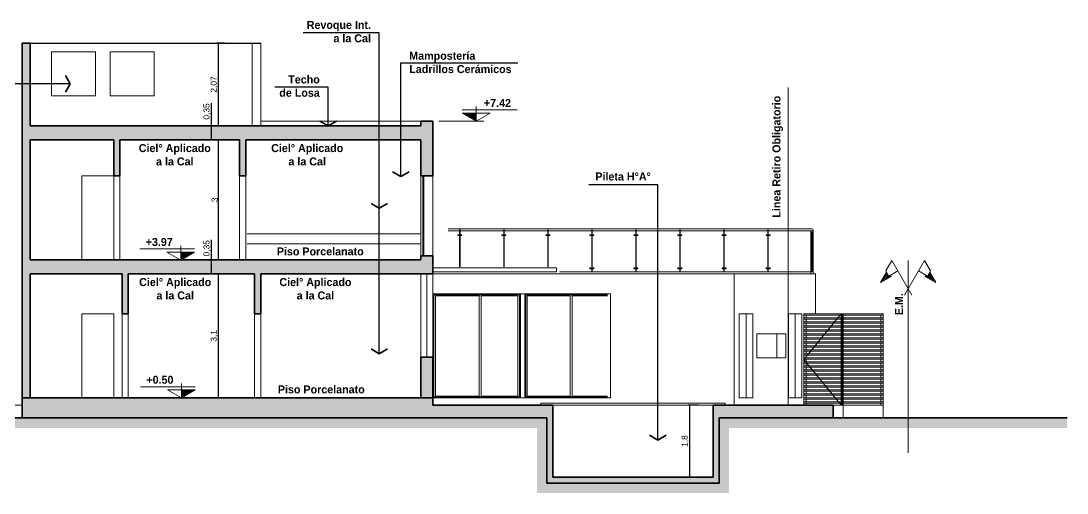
# Model space of a CAD drawing. Header units: millimetres. Extents: x 110427 to 125914, y 76277 to 76441.
# Drawn here: x 113934.36 to 113960.5, y 76404.27 to 76416.07 of the extents above; entities that cross this region are included whole.
import ezdxf

# ---------------------------------------------------------------- set-up
doc = ezdxf.new("R2010")
doc.units = ezdxf.units.MM
doc.linetypes.add('CENTER', pattern=[50.8, 31.75, -6.35, 6.35, -6.35])
doc.linetypes.add('JIS_02_0.7', pattern=[1.35, 0.75, -0.6])
for name, color, linetype, lineweight in [('02_CIVIL EXIST', 8, 'Continuous', 25), ('04_CIVIL A CONSTRUIR', 250, 'Continuous', 35), ('06_CIVIL VISTAS GRUESA', 244, 'Continuous', 13), ('08_CIVIL VISTAS FINO', 251, 'Continuous', 5), ('09_CIVIL PROYECCIONES', 230, 'JIS_02_0.7', 5), ('10_CIVIL EJES', 230, 'CENTER', 15), ('11_CARPINTERIA Y MOBILIARIO', 141, 'Continuous', 9), ('12_HATCH', 8, 'Continuous', 9), ('12_TEXTOS', 4, 'Continuous', 40), ('13_COTAS', 8, 'Continuous', 9), ('VIDRIOS', 254, 'Continuous', 9)]:
    doc.layers.add(name, color=color, linetype=linetype, lineweight=lineweight)
doc.layers.add('14_TEXTOS', color=4, linetype='Continuous')
doc.styles.add('JDS1', font='GOTHICB.TTF')
doc.styles.add('Swis721 BT', font='swiss.ttf')
doc.dimstyles.new('1_100_JDS', dxfattribs={"dimscale": 100, "dimtxt": 2, "dimasz": 1.5, "dimexe": 1, "dimexo": 1, "dimgap": 0.75, "dimtad": 1, "dimlfac": 0.001, "dimzin": 4, "dimdsep": 46, "dimtxsty": 'JDS1', "dimcen": 0.09, "dimdle": 0.1, "dimclrd": 8, "dimclre": 8, "dimclrt": 150, "dimadec": 0, "dimazin": 0, "dimtfac": 1, "dimtmove": 2, "dimatfit": 0, "dimfxl": 0, "dimtolj": 1, "dimtzin": 0, "dimarcsym": 0})
doc.dimstyles.new('ISO-23', dxfattribs={"dimscale": 0.03, "dimtxt": 5, "dimasz": 2.5, "dimexe": 1.25, "dimexo": 0.625, "dimtad": 1, "dimtxsty": 'Swis721 BT', "dimblk": 'DOTSMALL', "dimcen": 2.5, "dimclrt": 150, "dimadec": 0, "dimazin": 0, "dimtfac": 1, "dimtmove": 0, "dimatfit": 3, "dimfxl": 0, "dimarcsym": 0})

# ---------------------------------------------------------------- blocks, each defined once
blk = doc.blocks.new('_DotSmall')
at = {"color": 0, "linetype": 'ByBlock', "const_width": 0.5}
blk.add_lwpolyline([(-0.0625, 0, 1), (0.0625, 0, 1)], format="xyb", close=True, dxfattribs=at)
blk = doc.blocks.new('*D279')
at = {"layer": '13_COTAS', "color": 0, "lineweight": -2}
for p, q in [((113939.29, 76409.751), (113939.336, 76409.751)), ((113939.298, 76406.651), (113939.298, 76409.751)), ((113939.29, 76406.651), (113939.336, 76406.651))]:
    blk.add_line(p, q, dxfattribs=at)
at = {"layer": 'Defpoints', "color": 0}
for p in [(113939.272, 76409.751), (113939.298, 76409.751), (113939.272, 76406.651)]:
    blk.add_point(p, dxfattribs=at)
at = {"layer": '13_COTAS', "color": 0, "lineweight": -2, "xscale": 0.075, "yscale": 0.075, "zscale": 0.075}
for p, rotation in [((113939.298, 76409.751), 90), ((113939.298, 76406.651), 270)]:
    blk.add_blockref('_DotSmall', p, dxfattribs=dict(at, rotation=rotation))
at = {"layer": '13_COTAS', "color": 150, "insert": (113939.189, 76408.201), "char_height": 0.15, "attachment_point": 5, "rotation": 90, "style": 'Swis721 BT'}
blk.add_mtext('3,1', dxfattribs=at)
blk = doc.blocks.new('*D280')
at = {"layer": '13_COTAS', "color": 0, "lineweight": -2}
for p, q in [((113939.118, 76410.101), (113939.118, 76410.602)), ((113939.339, 76410.101), (113939.081, 76410.101)), ((113939.118, 76409.751), (113939.118, 76410.101)), ((113939.253, 76409.751), (113939.081, 76409.751))]:
    blk.add_line(p, q, dxfattribs=at)
at = {"layer": 'Defpoints', "color": 0}
for p in [(113939.118, 76410.101), (113939.358, 76410.101), (113939.272, 76409.751)]:
    blk.add_point(p, dxfattribs=at)
at = {"layer": '13_COTAS', "color": 0, "lineweight": -2, "xscale": 0.075, "yscale": 0.075, "zscale": 0.075}
for p, rotation in [((113939.118, 76410.101), 90), ((113939.118, 76409.751), 270)]:
    blk.add_blockref('_DotSmall', p, dxfattribs=dict(at, rotation=rotation))
at = {"layer": '13_COTAS', "color": 150, "insert": (113939.009, 76410.391), "char_height": 0.15, "attachment_point": 5, "rotation": 90, "style": 'Swis721 BT'}
blk.add_mtext('0,35', dxfattribs=at)
blk = doc.blocks.new('*D281')
at = {"layer": '13_COTAS', "color": 0, "lineweight": -2}
for p, q in [((113939.341, 76413.101), (113939.261, 76413.101)), ((113939.298, 76410.101), (113939.298, 76413.101)), ((113939.339, 76410.101), (113939.261, 76410.101))]:
    blk.add_line(p, q, dxfattribs=at)
at = {"layer": 'Defpoints', "color": 0}
for p in [(113939.298, 76413.101), (113939.36, 76413.101), (113939.358, 76410.101)]:
    blk.add_point(p, dxfattribs=at)
at = {"layer": '13_COTAS', "color": 0, "lineweight": -2, "xscale": 0.075, "yscale": 0.075, "zscale": 0.075}
for p, rotation in [((113939.298, 76413.101), 90), ((113939.298, 76410.101), 270)]:
    blk.add_blockref('_DotSmall', p, dxfattribs=dict(at, rotation=rotation))
at = {"layer": '13_COTAS', "color": 150, "insert": (113939.202, 76411.601), "char_height": 0.15, "attachment_point": 5, "rotation": 90, "style": 'Swis721 BT'}
blk.add_mtext('3', dxfattribs=at)
blk = doc.blocks.new('*D282')
at = {"layer": '13_COTAS', "color": 0, "lineweight": -2}
for p, q in [((113939.118, 76413.451), (113939.118, 76414.022)), ((113939.338, 76413.451), (113939.081, 76413.451)), ((113939.118, 76413.101), (113939.118, 76413.451)), ((113939.341, 76413.101), (113939.081, 76413.101))]:
    blk.add_line(p, q, dxfattribs=at)
at = {"layer": 'Defpoints', "color": 0}
for p in [(113939.118, 76413.451), (113939.357, 76413.451), (113939.36, 76413.101)]:
    blk.add_point(p, dxfattribs=at)
at = {"layer": '13_COTAS', "color": 0, "lineweight": -2, "xscale": 0.075, "yscale": 0.075, "zscale": 0.075}
for p, rotation in [((113939.118, 76413.451), 90), ((113939.118, 76413.101), 270)]:
    blk.add_blockref('_DotSmall', p, dxfattribs=dict(at, rotation=rotation))
at = {"layer": '13_COTAS', "color": 150, "insert": (113939.009, 76413.811), "char_height": 0.15, "attachment_point": 5, "rotation": 90, "style": 'Swis721 BT'}
blk.add_mtext('0,35', dxfattribs=at)
blk = doc.blocks.new('*D525')
at = {"layer": '13_COTAS', "color": 0, "lineweight": -2}
for p, q in [((113939.449, 76415.521), (113939.261, 76415.521)), ((113939.298, 76413.451), (113939.298, 76415.521)), ((113939.338, 76413.451), (113939.261, 76413.451))]:
    blk.add_line(p, q, dxfattribs=at)
at = {"layer": 'Defpoints', "color": 0}
for p in [(113939.298, 76415.521), (113939.468, 76415.521), (113939.357, 76413.451)]:
    blk.add_point(p, dxfattribs=at)
at = {"layer": '13_COTAS', "color": 0, "lineweight": -2, "xscale": 0.075, "yscale": 0.075, "zscale": 0.075}
for p, rotation in [((113939.298, 76415.521), 90), ((113939.298, 76413.451), 270)]:
    blk.add_blockref('_DotSmall', p, dxfattribs=dict(at, rotation=rotation))
at = {"layer": '13_COTAS', "color": 150, "insert": (113939.189, 76414.486), "char_height": 0.15, "attachment_point": 5, "rotation": 90, "style": 'Swis721 BT'}
blk.add_mtext('2,07', dxfattribs=at)
blk = doc.blocks.new('*D526')
at = {"layer": '13_COTAS', "color": 0, "lineweight": -2}
for p, q in [((113951.29, 76406.471), (113951.026, 76406.471)), ((113951.063, 76406.471), (113951.063, 76404.671)), ((113951.29, 76404.671), (113951.026, 76404.671))]:
    blk.add_line(p, q, dxfattribs=at)
at = {"layer": 'Defpoints', "color": 0}
for p in [(113951.309, 76406.471), (113951.063, 76404.671), (113951.309, 76404.671)]:
    blk.add_point(p, dxfattribs=at)
at = {"layer": '13_COTAS', "color": 0, "lineweight": -2, "xscale": 0.075, "yscale": 0.075, "zscale": 0.075}
for p, rotation in [((113951.063, 76406.471), 90), ((113951.063, 76404.671), 270)]:
    blk.add_blockref('_DotSmall', p, dxfattribs=dict(at, rotation=rotation))
at = {"layer": '13_COTAS', "color": 150, "insert": (113950.954, 76405.571), "char_height": 0.15, "attachment_point": 5, "rotation": 90, "style": 'Swis721 BT'}
blk.add_mtext('1,8', dxfattribs=at)

msp = doc.modelspace()

# ---------------------------------------------------------------- hatches: boundary and pattern name
at = {"layer": '12_HATCH'}
h = msp.add_hatch(color=1, dxfattribs=at)
h.dxf.hatch_style = 1
h.paths.add_polyline_path([(113944.353, 76410.101), (113934.593, 76410.101), (113934.593, 76413.101), (113936.682, 76413.101), (113936.682, 76412.201), (113936.832, 76412.201), (113936.832, 76413.101), (113939.822, 76413.101), (113939.822, 76412.201), (113939.982, 76412.201), (113939.982, 76413.101), (113944.353, 76413.101), (113944.353, 76412.201), (113944.653, 76412.201), (113944.653, 76413.571), (113944.353, 76413.571), (113944.353, 76413.451), (113934.593, 76413.451), (113934.593, 76415.521), (113934.393, 76415.521), (113934.393, 76409.999), (113934.393, 76406.151), (113947.503, 76406.151), (113947.503, 76404.521), (113951.803, 76404.521), (113951.803, 76406.151), (113954.653, 76406.151), (113954.653, 76406.471), (113951.953, 76406.471), (113951.653, 76406.471), (113951.653, 76404.671), (113947.653, 76404.671), (113947.653, 76406.471), (113944.653, 76406.471), (113944.653, 76407.669), (113944.353, 76407.669), (113944.353, 76406.651), (113934.593, 76406.651), (113934.593, 76409.751), (113936.888, 76409.751), (113936.888, 76408.751), (113937.038, 76408.751), (113937.038, 76409.751), (113938.376, 76409.76), (113940.193, 76409.751), (113940.193, 76408.751), (113940.353, 76408.751), (113940.353, 76409.751), (113944.653, 76409.751), (113944.653, 76410.201), (113944.353, 76410.201)])
at = {"layer": '12_HATCH', "linetype": 'ByBlock', "lineweight": 9}
h = msp.add_hatch(dxfattribs=at)
h.set_pattern_fill('LINE', color=256, scale=0.1875, angle=600, style=0)
h.set_pattern_definition([(240, (114040.877972, 75504.84467), (0.0202974704, -0.01171875), [])])
h.paths.add_polyline_path([(113955.835, 76409.533), (113956.104, 76409.689), (113956.085, 76409.721), (113956.042, 76409.696), (113955.985, 76409.794)])
h = msp.add_hatch(dxfattribs=at)
h.set_pattern_fill('LINE', color=256, scale=0.1875, angle=600, style=0)
h.set_pattern_definition([(300, (113893.491134, 75504.84467), (-0.0202974704, -0.01171875), [])])
h.paths.add_polyline_path([(113957.066, 76409.794), (113957.01, 76409.696), (113956.967, 76409.721), (113956.948, 76409.689), (113957.217, 76409.533)])
at = {"layer": '12_HATCH'}
h = msp.add_hatch(color=256, dxfattribs=at)
h.dxf.hatch_style = 1
h.paths.add_polyline_path([(113947.503, 76406.151), (113922.168, 76406.151), (113922.168, 76405.901), (113947.253, 76405.901), (113947.253, 76404.271), (113952.053, 76404.271), (113952.053, 76405.901), (113960.497, 76405.901), (113960.497, 76406.151), (113951.803, 76406.151), (113951.803, 76404.521), (113947.503, 76404.521), (113947.503, 76405.901)])
at = {"layer": '13_COTAS'}
h = msp.add_hatch(dxfattribs=at)
h.set_pattern_fill('LINE', color=256, scale=0.2, angle=90, style=0)
h.set_pattern_definition([(90, (113057.971432, 76542.581612), (0.025, 2e-18), [])])
h.paths.add_polyline_path([(113945.733, 76413.771), (113945.733, 76413.571), (113945.387, 76413.771)])
h = msp.add_hatch(dxfattribs=at)
h.set_pattern_fill('LINE', color=256, scale=0.2, angle=90, style=0)
h.set_pattern_definition([(90, (113050.589266, 76539.105655), (0.025, 2e-18), [])])
h.paths.add_polyline_path([(113938.351, 76410.295), (113938.351, 76410.095), (113938.697, 76410.295)])
h = msp.add_hatch(dxfattribs=at)
h.set_pattern_fill('LINE', color=256, scale=0.2, angle=90, style=0)
h.set_pattern_definition([(90, (113050.605984, 76535.661612), (0.025, 2e-18), [])])
h.paths.add_polyline_path([(113938.368, 76406.851), (113938.368, 76406.651), (113938.714, 76406.851)])

# ---------------------------------------------------------------- linework, layer by layer
at = {"layer": '02_CIVIL EXIST'}
msp.add_line((113934.593, 76415.521), (113940.353, 76415.521), dxfattribs=at)
at = {"layer": '04_CIVIL A CONSTRUIR'}
for p, q in [((113934.393, 76415.521), (113934.393, 76406.151)), ((113934.593, 76415.521), (113934.393, 76415.521)), ((113934.593, 76413.451), (113934.593, 76415.521)), ((113935.592, 76414.498), (113935.472, 76414.706)), ((113935.592, 76414.498), (113935.472, 76414.29)), ((113934.593, 76413.451), (113944.353, 76413.451)), ((113942.035, 76413.451), (113941.827, 76413.571)), ((113942.035, 76413.451), (113942.243, 76413.571)), ((113944.353, 76413.571), (113944.653, 76413.571)), ((113944.353, 76413.451), (113944.353, 76413.571)), ((113944.653, 76413.571), (113944.653, 76412.201)), ((113934.593, 76413.101), (113936.682, 76413.101)), ((113934.593, 76413.101), (113934.593, 76410.101)), ((113936.682, 76413.101), (113936.682, 76412.201)), ((113936.832, 76413.101), (113939.822, 76413.101)), ((113936.832, 76413.101), (113936.832, 76412.201)), ((113939.822, 76413.101), (113939.822, 76412.201)), ((113939.982, 76413.101), (113944.353, 76413.101)), ((113939.982, 76413.101), (113939.982, 76412.201)), ((113944.353, 76413.101), (113944.353, 76412.201)), ((113936.832, 76412.201), (113936.682, 76412.201)), ((113939.822, 76412.201), (113939.982, 76412.201)), ((113943.849, 76412.183), (113943.642, 76412.303)), ((113943.849, 76412.183), (113944.057, 76412.303)), ((113944.353, 76412.201), (113944.653, 76412.201)), ((113934.393, 76411.509), (113934.393, 76406.151)), ((113943.314, 76411.394), (113943.106, 76411.514)), ((113943.314, 76411.394), (113943.521, 76411.514)), ((113934.593, 76410.101), (113944.353, 76410.101)), ((113944.353, 76410.201), (113944.653, 76410.201)), ((113944.353, 76410.201), (113944.353, 76410.101)), ((113944.653, 76410.201), (113944.653, 76409.751)), ((113934.593, 76409.751), (113936.888, 76409.751)), ((113934.593, 76409.751), (113934.593, 76406.651)), ((113936.888, 76409.751), (113936.888, 76408.751)), ((113937.038, 76409.751), (113940.193, 76409.751)), ((113937.038, 76409.751), (113937.038, 76408.751)), ((113940.193, 76409.751), (113940.193, 76408.751)), ((113940.353, 76409.751), (113944.653, 76409.751)), ((113940.353, 76409.751), (113940.353, 76408.751)), ((113937.038, 76408.751), (113936.888, 76408.751)), ((113940.353, 76408.751), (113940.203, 76408.751)), ((113943.314, 76407.755), (113943.106, 76407.875)), ((113943.314, 76407.755), (113943.521, 76407.875)), ((113944.353, 76407.669), (113944.653, 76407.669)), ((113944.353, 76407.669), (113944.353, 76406.651)), ((113944.653, 76407.669), (113944.653, 76406.471)), ((113934.393, 76406.651), (113944.653, 76406.651)), ((113944.653, 76406.471), (113947.653, 76406.471)), ((113947.653, 76406.471), (113947.653, 76404.671)), ((113951.653, 76406.471), (113954.653, 76406.471)), ((113951.653, 76406.471), (113951.653, 76404.671)), ((113954.653, 76406.151), (113954.653, 76406.471)), ((113922.161, 76406.151), (113947.503, 76406.151)), ((113947.503, 76406.151), (113947.503, 76404.521)), ((113951.803, 76406.151), (113960.497, 76406.151)), ((113951.803, 76406.151), (113951.803, 76404.521)), ((113950.274, 76405.597), (113950.066, 76405.717)), ((113950.274, 76405.597), (113950.482, 76405.717)), ((113947.653, 76404.671), (113951.653, 76404.671)), ((113947.503, 76404.521), (113951.803, 76404.521))]:
    msp.add_line(p, q, dxfattribs=at)
at = {"layer": '06_CIVIL VISTAS GRUESA'}
for p, q in [((113947.742, 76409.901), (113944.653, 76409.901)), ((113944.653, 76409.801), (113947.742, 76409.801)), ((113947.742, 76409.801), (113947.742, 76409.901))]:
    msp.add_line(p, q, dxfattribs=at)
at = {"layer": '08_CIVIL VISTAS FINO'}
for p, q in [((113940.133, 76413.451), (113940.133, 76415.521)), ((113940.353, 76413.451), (113940.353, 76415.521)), ((113940.353, 76413.571), (113944.353, 76413.571)), ((113935.882, 76412.201), (113935.882, 76410.101)), ((113936.682, 76412.201), (113935.882, 76412.201)), ((113954.126, 76410.881), (113945.033, 76410.881)), ((113945.321, 76410.826), (113945.033, 76410.826)), ((113945.321, 76410.729), (113945.321, 76410.853)), ((113945.321, 76410.853), (113945.331, 76410.853)), ((113945.331, 76410.729), (113945.331, 76410.853)), ((113946.421, 76410.826), (113945.331, 76410.826)), ((113946.421, 76410.729), (113946.421, 76410.853)), ((113946.421, 76410.853), (113946.431, 76410.853)), ((113946.431, 76410.729), (113946.431, 76410.853)), ((113947.521, 76410.826), (113946.431, 76410.826)), ((113947.521, 76410.729), (113947.521, 76410.853)), ((113947.521, 76410.853), (113947.531, 76410.853)), ((113947.531, 76410.729), (113947.531, 76410.853)), ((113948.621, 76410.826), (113947.531, 76410.826)), ((113948.621, 76410.729), (113948.621, 76410.853)), ((113948.621, 76410.853), (113948.631, 76410.853)), ((113948.631, 76410.729), (113948.631, 76410.853)), ((113949.721, 76410.826), (113948.631, 76410.826)), ((113949.721, 76410.729), (113949.721, 76410.853)), ((113949.721, 76410.853), (113949.731, 76410.853)), ((113949.731, 76410.729), (113949.731, 76410.853)), ((113950.821, 76410.826), (113949.731, 76410.826)), ((113950.821, 76410.729), (113950.821, 76410.853)), ((113950.821, 76410.853), (113950.831, 76410.853)), ((113950.831, 76410.729), (113950.831, 76410.853)), ((113951.921, 76410.826), (113950.831, 76410.826)), ((113951.921, 76410.729), (113951.921, 76410.853)), ((113951.921, 76410.853), (113951.931, 76410.853)), ((113951.931, 76410.729), (113951.931, 76410.853)), ((113953.021, 76410.826), (113951.931, 76410.826)), ((113953.021, 76410.729), (113953.021, 76410.853)), ((113953.021, 76410.853), (113953.031, 76410.853)), ((113953.031, 76410.729), (113953.031, 76410.853)), ((113954.126, 76410.826), (113953.031, 76410.826)), ((113954.098, 76410.826), (113954.098, 76409.751)), ((113954.154, 76410.853), (113954.154, 76409.751)), ((113945.321, 76409.925), (113945.321, 76410.709)), ((113945.331, 76409.925), (113945.331, 76410.709)), ((113946.421, 76409.925), (113946.421, 76410.709)), ((113946.431, 76409.925), (113946.431, 76410.709)), ((113947.521, 76409.925), (113947.521, 76410.709)), ((113947.531, 76409.925), (113947.531, 76410.709)), ((113948.621, 76409.898), (113948.621, 76410.709)), ((113948.631, 76409.898), (113948.631, 76410.709)), ((113949.721, 76409.898), (113949.721, 76410.709)), ((113949.731, 76409.898), (113949.731, 76410.709)), ((113950.821, 76409.898), (113950.821, 76410.709)), ((113950.831, 76409.898), (113950.831, 76410.709)), ((113951.921, 76409.898), (113951.921, 76410.709)), ((113951.931, 76409.898), (113951.931, 76410.709)), ((113953.021, 76409.898), (113953.021, 76410.709)), ((113953.031, 76409.898), (113953.031, 76410.709)), ((113954.121, 76409.801), (113954.121, 76410.806)), ((113954.121, 76410.806), (113954.131, 76410.806)), ((113954.131, 76410.729), (113954.131, 76410.806)), ((113954.131, 76409.801), (113954.131, 76410.709)), ((113947.812, 76409.801), (113948.621, 76409.801)), ((113948.621, 76409.801), (113948.621, 76409.878)), ((113948.631, 76409.801), (113948.621, 76409.801)), ((113948.631, 76409.801), (113948.631, 76409.878)), ((113949.721, 76409.801), (113948.631, 76409.801)), ((113949.721, 76409.801), (113949.721, 76409.878)), ((113949.731, 76409.801), (113949.721, 76409.801)), ((113949.731, 76409.801), (113949.731, 76409.878)), ((113949.731, 76409.801), (113950.821, 76409.801)), ((113950.821, 76409.801), (113950.821, 76409.878)), ((113950.831, 76409.801), (113950.821, 76409.801)), ((113950.831, 76409.801), (113950.831, 76409.878)), ((113951.921, 76409.801), (113950.831, 76409.801)), ((113951.921, 76409.801), (113951.921, 76409.878)), ((113951.931, 76409.801), (113951.921, 76409.801)), ((113951.931, 76409.801), (113951.931, 76409.878)), ((113951.931, 76409.801), (113953.021, 76409.801)), ((113953.021, 76409.801), (113953.021, 76409.878)), ((113953.031, 76409.801), (113953.021, 76409.801)), ((113953.031, 76409.801), (113953.031, 76409.878)), ((113954.098, 76409.801), (113953.031, 76409.801)), ((113954.121, 76409.801), (113954.131, 76409.801)), ((113944.353, 76409.751), (113944.353, 76407.669)), ((113944.503, 76407.669), (113944.503, 76409.751)), ((113944.653, 76409.751), (113944.653, 76407.669)), ((113944.653, 76409.751), (113954.209, 76409.751)), ((113944.653, 76409.751), (113944.653, 76407.669)), ((113945.033, 76409.751), (113954.209, 76409.751)), ((113952.18, 76406.471), (113952.18, 76409.751)), ((113954.209, 76408.751), (113954.209, 76409.751)), ((113944.653, 76409.251), (113949.09, 76409.251)), ((113946.839, 76409.251), (113946.839, 76406.651)), ((113946.839, 76409.251), (113946.839, 76406.651)), ((113946.948, 76409.251), (113946.948, 76406.651)), ((113946.948, 76409.251), (113946.948, 76406.651)), ((113946.948, 76409.251), (113946.948, 76406.651)), ((113949.09, 76406.651), (113949.09, 76409.251)), ((113944.676, 76409.228), (113946.816, 76409.228)), ((113944.676, 76409.228), (113946.816, 76409.228)), ((113944.676, 76409.228), (113944.676, 76406.697)), ((113944.676, 76409.228), (113944.676, 76406.674)), ((113944.716, 76409.205), (113945.81, 76409.205)), ((113944.716, 76409.205), (113944.716, 76406.697)), ((113945.81, 76409.228), (113945.81, 76406.674)), ((113945.86, 76409.205), (113945.86, 76406.697)), ((113945.86, 76409.205), (113946.776, 76409.205)), ((113946.776, 76409.205), (113946.776, 76406.697)), ((113946.816, 76409.228), (113946.816, 76408.592)), ((113946.816, 76409.228), (113946.816, 76406.674)), ((113946.971, 76409.228), (113946.971, 76408.592)), ((113946.971, 76409.228), (113946.971, 76406.674)), ((113949.018, 76409.228), (113946.971, 76409.228)), ((113949.018, 76409.228), (113946.971, 76409.228)), ((113947.011, 76409.205), (113947.011, 76406.697)), ((113948.082, 76409.205), (113947.011, 76409.205)), ((113948.082, 76409.205), (113948.082, 76406.697)), ((113948.132, 76409.228), (113948.132, 76406.674)), ((113949.018, 76409.205), (113948.132, 76409.205)), ((113935.882, 76406.651), (113935.882, 76408.751)), ((113936.682, 76408.751), (113935.882, 76408.751)), ((113936.682, 76406.651), (113936.682, 76408.751)), ((113952.307, 76406.651), (113952.307, 76408.751)), ((113952.645, 76408.751), (113952.307, 76408.751)), ((113952.479, 76406.651), (113952.479, 76408.751)), ((113952.645, 76406.651), (113952.645, 76408.751)), ((113953.533, 76406.651), (113953.533, 76408.751)), ((113953.871, 76408.751), (113953.533, 76408.751)), ((113953.705, 76406.651), (113953.705, 76408.751)), ((113953.871, 76406.651), (113953.871, 76408.751)), ((113953.92, 76408.751), (113955.903, 76408.751)), ((113953.92, 76406.471), (113953.92, 76408.751)), ((113954.851, 76406.471), (113954.851, 76408.751)), ((113954.876, 76406.471), (113954.876, 76408.751)), ((113954.906, 76406.151), (113954.906, 76408.751)), ((113955.903, 76406.151), (113955.903, 76408.751)), ((113953.92, 76408.721), (113954.851, 76408.721)), ((113953.92, 76408.651), (113954.851, 76408.651)), ((113953.92, 76408.621), (113954.851, 76408.621)), ((113953.92, 76408.551), (113954.851, 76408.551)), ((113953.92, 76408.521), (113954.851, 76408.521)), ((113953.98, 76408.651), (113953.98, 76408.721)), ((113953.98, 76408.551), (113953.98, 76408.621)), ((113953.98, 76408.451), (113953.98, 76408.521)), ((113954.906, 76408.721), (113955.903, 76408.721)), ((113954.906, 76408.651), (113955.903, 76408.651)), ((113954.906, 76408.621), (113955.903, 76408.621)), ((113954.906, 76408.551), (113955.903, 76408.551)), ((113954.906, 76408.521), (113955.903, 76408.521)), ((113955.843, 76408.651), (113955.843, 76408.721)), ((113955.843, 76408.551), (113955.843, 76408.621)), ((113955.843, 76408.451), (113955.843, 76408.521)), ((113952.745, 76407.651), (113952.745, 76408.251)), ((113953.469, 76408.251), (113952.745, 76408.251)), ((113953.243, 76407.651), (113953.243, 76408.251)), ((113953.469, 76407.651), (113953.469, 76408.251)), ((113953.92, 76408.451), (113954.851, 76408.451)), ((113953.92, 76408.421), (113954.851, 76408.421)), ((113953.92, 76408.351), (113954.851, 76408.351)), ((113953.92, 76408.321), (113954.851, 76408.321)), ((113953.92, 76408.251), (113954.851, 76408.251)), ((113953.92, 76408.221), (113954.851, 76408.221)), ((113953.98, 76408.351), (113953.98, 76408.421)), ((113953.98, 76408.251), (113953.98, 76408.321)), ((113953.98, 76408.151), (113953.98, 76408.221)), ((113954.906, 76408.451), (113955.903, 76408.451)), ((113954.906, 76408.421), (113955.903, 76408.421)), ((113954.906, 76408.351), (113955.903, 76408.351)), ((113954.906, 76408.321), (113955.903, 76408.321)), ((113954.906, 76408.251), (113955.903, 76408.251)), ((113954.906, 76408.221), (113955.903, 76408.221)), ((113955.843, 76408.351), (113955.843, 76408.421)), ((113955.843, 76408.251), (113955.843, 76408.321)), ((113955.843, 76408.151), (113955.843, 76408.221)), ((113953.92, 76408.151), (113954.851, 76408.151)), ((113953.92, 76408.121), (113954.851, 76408.121)), ((113953.92, 76408.051), (113954.851, 76408.051)), ((113953.92, 76408.021), (113954.851, 76408.021)), ((113953.92, 76407.951), (113954.851, 76407.951)), ((113953.98, 76408.051), (113953.98, 76408.121)), ((113953.98, 76407.951), (113953.98, 76408.021)), ((113954.906, 76408.151), (113955.903, 76408.151)), ((113954.906, 76408.121), (113955.903, 76408.121)), ((113954.906, 76408.051), (113955.903, 76408.051)), ((113954.906, 76408.021), (113955.903, 76408.021)), ((113954.906, 76407.951), (113955.903, 76407.951)), ((113955.843, 76408.051), (113955.843, 76408.121)), ((113955.843, 76407.951), (113955.843, 76408.021)), ((113953.92, 76407.921), (113954.851, 76407.921)), ((113953.92, 76407.851), (113954.851, 76407.851)), ((113953.92, 76407.821), (113954.851, 76407.821)), ((113953.92, 76407.751), (113954.851, 76407.751)), ((113953.92, 76407.751), (113954.851, 76407.751)), ((113953.92, 76407.721), (113954.851, 76407.721)), ((113953.92, 76407.721), (113954.851, 76407.721)), ((113953.98, 76407.851), (113953.98, 76407.921)), ((113953.98, 76407.751), (113953.98, 76407.821)), ((113953.98, 76407.651), (113953.98, 76407.721)), ((113954.906, 76407.921), (113955.903, 76407.921)), ((113954.906, 76407.851), (113955.903, 76407.851)), ((113954.906, 76407.821), (113955.903, 76407.821)), ((113954.906, 76407.751), (113955.903, 76407.751)), ((113954.906, 76407.751), (113955.903, 76407.751)), ((113954.906, 76407.721), (113955.903, 76407.721)), ((113954.906, 76407.721), (113955.903, 76407.721)), ((113955.843, 76407.851), (113955.843, 76407.921)), ((113955.843, 76407.751), (113955.843, 76407.821)), ((113955.843, 76407.651), (113955.843, 76407.721)), ((113952.745, 76407.651), (113953.469, 76407.651)), ((113953.92, 76407.651), (113954.851, 76407.651)), ((113953.92, 76407.621), (113954.851, 76407.621)), ((113953.92, 76407.551), (113954.851, 76407.551)), ((113953.92, 76407.521), (113954.851, 76407.521)), ((113953.92, 76407.451), (113954.851, 76407.451)), ((113953.92, 76407.421), (113954.851, 76407.421)), ((113953.98, 76407.551), (113953.98, 76407.621)), ((113953.98, 76407.451), (113953.98, 76407.521)), ((113953.98, 76407.351), (113953.98, 76407.421)), ((113954.906, 76407.651), (113955.903, 76407.651)), ((113954.906, 76407.621), (113955.903, 76407.621)), ((113954.906, 76407.551), (113955.903, 76407.551)), ((113954.906, 76407.521), (113955.903, 76407.521)), ((113954.906, 76407.451), (113955.903, 76407.451)), ((113954.906, 76407.421), (113955.903, 76407.421)), ((113955.843, 76407.551), (113955.843, 76407.621)), ((113955.843, 76407.451), (113955.843, 76407.521)), ((113955.843, 76407.351), (113955.843, 76407.421)), ((113953.92, 76407.351), (113954.851, 76407.351)), ((113953.92, 76407.321), (113954.851, 76407.321)), ((113953.92, 76407.251), (113954.851, 76407.251)), ((113953.92, 76407.221), (113954.851, 76407.221)), ((113953.98, 76407.251), (113953.98, 76407.321)), ((113953.98, 76407.151), (113953.98, 76407.221)), ((113954.906, 76407.351), (113955.903, 76407.351)), ((113954.906, 76407.321), (113955.903, 76407.321)), ((113954.906, 76407.251), (113955.903, 76407.251)), ((113954.906, 76407.221), (113955.903, 76407.221)), ((113955.843, 76407.251), (113955.843, 76407.321)), ((113955.843, 76407.151), (113955.843, 76407.221)), ((113953.92, 76407.151), (113954.851, 76407.151)), ((113953.92, 76407.121), (113954.851, 76407.121)), ((113953.92, 76407.051), (113954.851, 76407.051)), ((113953.92, 76407.021), (113954.851, 76407.021)), ((113953.92, 76406.951), (113954.851, 76406.951)), ((113953.92, 76406.921), (113954.851, 76406.921)), ((113953.98, 76407.051), (113953.98, 76407.121)), ((113953.98, 76406.951), (113953.98, 76407.021)), ((113953.98, 76406.851), (113953.98, 76406.921)), ((113954.906, 76407.151), (113955.903, 76407.151)), ((113954.906, 76407.121), (113955.903, 76407.121)), ((113954.906, 76407.051), (113955.903, 76407.051)), ((113954.906, 76407.021), (113955.903, 76407.021)), ((113954.906, 76406.951), (113955.903, 76406.951)), ((113954.906, 76406.921), (113955.903, 76406.921)), ((113955.843, 76407.051), (113955.843, 76407.121)), ((113955.843, 76406.951), (113955.843, 76407.021)), ((113955.843, 76406.851), (113955.843, 76406.921)), ((113944.653, 76406.651), (113949.09, 76406.651)), ((113944.676, 76406.674), (113946.816, 76406.674)), ((113944.716, 76406.697), (113945.81, 76406.697)), ((113945.86, 76406.697), (113946.776, 76406.697)), ((113949.018, 76406.674), (113946.971, 76406.674)), ((113948.082, 76406.697), (113947.011, 76406.697)), ((113949.018, 76406.697), (113948.132, 76406.697)), ((113952.645, 76406.651), (113952.307, 76406.651)), ((113953.871, 76406.651), (113953.533, 76406.651)), ((113953.92, 76406.851), (113954.851, 76406.851)), ((113953.92, 76406.821), (113954.851, 76406.821)), ((113953.92, 76406.751), (113954.851, 76406.751)), ((113953.92, 76406.721), (113954.851, 76406.721)), ((113953.92, 76406.651), (113954.851, 76406.651)), ((113953.98, 76406.751), (113953.98, 76406.821)), ((113953.98, 76406.651), (113953.98, 76406.721)), ((113954.906, 76406.851), (113955.903, 76406.851)), ((113954.906, 76406.821), (113955.903, 76406.821)), ((113954.906, 76406.751), (113955.903, 76406.751)), ((113954.906, 76406.721), (113955.903, 76406.721)), ((113954.906, 76406.651), (113955.903, 76406.651)), ((113955.843, 76406.751), (113955.843, 76406.821)), ((113955.843, 76406.651), (113955.843, 76406.721)), ((113931.393, 76406.471), (113934.393, 76406.471)), ((113947.353, 76406.521), (113951.953, 76406.521)), ((113947.353, 76406.471), (113947.353, 76406.521)), ((113947.353, 76406.471), (113951.953, 76406.471)), ((113951.953, 76406.471), (113951.953, 76406.521)), ((113953.92, 76406.621), (113954.851, 76406.621)), ((113953.92, 76406.551), (113954.851, 76406.551)), ((113953.92, 76406.521), (113954.851, 76406.521)), ((113953.98, 76406.551), (113953.98, 76406.621)), ((113953.98, 76406.471), (113953.98, 76406.521)), ((113954.653, 76406.471), (113955.903, 76406.471)), ((113954.906, 76406.621), (113955.903, 76406.621)), ((113954.906, 76406.551), (113955.903, 76406.551)), ((113954.906, 76406.521), (113955.903, 76406.521)), ((113955.843, 76406.551), (113955.843, 76406.621)), ((113955.843, 76406.471), (113955.843, 76406.521))]:
    msp.add_line(p, q, dxfattribs=at)
for points in [[(113945.276, 76410.709), (113945.276, 76410.729), (113945.376, 76410.729), (113945.376, 76410.709)], [(113946.376, 76410.709), (113946.376, 76410.729), (113946.476, 76410.729), (113946.476, 76410.709)], [(113947.476, 76410.709), (113947.476, 76410.729), (113947.576, 76410.729), (113947.576, 76410.709)], [(113948.576, 76410.709), (113948.576, 76410.729), (113948.676, 76410.729), (113948.676, 76410.709)], [(113949.676, 76410.709), (113949.676, 76410.729), (113949.776, 76410.729), (113949.776, 76410.709)], [(113950.776, 76410.709), (113950.776, 76410.729), (113950.876, 76410.729), (113950.876, 76410.709)], [(113951.876, 76410.709), (113951.876, 76410.729), (113951.976, 76410.729), (113951.976, 76410.709)], [(113952.976, 76410.709), (113952.976, 76410.729), (113953.076, 76410.729), (113953.076, 76410.709)], [(113954.121, 76410.709), (113954.121, 76410.729), (113954.117, 76410.729), (113954.117, 76410.709)], [(113954.131, 76410.709), (113954.131, 76410.729), (113954.135, 76410.729), (113954.135, 76410.709)], [(113948.576, 76409.878), (113948.576, 76409.898), (113948.676, 76409.898), (113948.676, 76409.878)], [(113949.676, 76409.878), (113949.676, 76409.898), (113949.776, 76409.898), (113949.776, 76409.878)], [(113950.776, 76409.878), (113950.776, 76409.898), (113950.876, 76409.898), (113950.876, 76409.878)], [(113951.876, 76409.878), (113951.876, 76409.898), (113951.976, 76409.898), (113951.976, 76409.878)], [(113952.976, 76409.878), (113952.976, 76409.898), (113953.076, 76409.898), (113953.076, 76409.878)], [(113954.121, 76409.878), (113954.121, 76409.898), (113954.117, 76409.898), (113954.117, 76409.878)], [(113954.131, 76409.878), (113954.131, 76409.898), (113954.135, 76409.898), (113954.135, 76409.878)]]:
    msp.add_lwpolyline(points, close=True, dxfattribs=at)
msp.add_arc((113954.126, 76410.853), 0.0276, 270, 90, dxfattribs=at)
at = {"layer": '09_CIVIL PROYECCIONES', "ltscale": 2}
for p, q in [((113935.121, 76415.301), (113936.221, 76415.301)), ((113935.121, 76414.201), (113935.121, 76415.301)), ((113936.221, 76414.201), (113936.221, 76415.301)), ((113936.585, 76415.301), (113937.685, 76415.301)), ((113936.585, 76414.201), (113936.585, 76415.301)), ((113937.685, 76414.201), (113937.685, 76415.301)), ((113935.121, 76414.201), (113936.221, 76414.201)), ((113936.585, 76414.201), (113937.685, 76414.201))]:
    msp.add_line(p, q, dxfattribs=at)
at = {"layer": '09_CIVIL PROYECCIONES', "lineweight": 5, "ltscale": 2}
for p, q in [((113954.851, 76408.751), (113953.92, 76407.611)), ((113953.92, 76407.611), (113954.851, 76406.471))]:
    msp.add_line(p, q, dxfattribs=at)
at = {"layer": '10_CIVIL EJES', "ltscale": 0.25}
for p, q in [((113953.526, 76414.412), (113953.526, 76405.416)), ((113956.526, 76410.086), (113956.526, 76405.276))]:
    msp.add_line(p, q, dxfattribs=at)
at = {"layer": '11_CARPINTERIA Y MOBILIARIO'}
for p, q in [((113936.682, 76412.201), (113936.682, 76410.101)), ((113936.832, 76412.201), (113936.832, 76410.101)), ((113939.822, 76412.201), (113939.822, 76410.101)), ((113939.982, 76412.201), (113939.982, 76410.101)), ((113944.353, 76412.201), (113944.353, 76410.201)), ((113944.403, 76412.201), (113944.403, 76410.201)), ((113944.428, 76412.201), (113944.428, 76410.201)), ((113944.653, 76412.201), (113944.653, 76410.201)), ((113940.016, 76410.751), (113944.353, 76410.751)), ((113940.016, 76410.501), (113944.353, 76410.501)), ((113936.888, 76408.751), (113936.888, 76406.651)), ((113937.038, 76408.751), (113937.038, 76406.651)), ((113940.193, 76408.751), (113940.193, 76406.651)), ((113940.353, 76408.751), (113940.353, 76406.651))]:
    msp.add_line(p, q, dxfattribs=at)
at = {"layer": '12_HATCH', "linetype": 'ByBlock', "lineweight": 9}
for p, q in [((113955.967, 76409.827), (113956.117, 76410.086)), ((113956.62, 76409.215), (113956.117, 76410.086)), ((113956.432, 76409.215), (113956.935, 76410.086)), ((113957.085, 76409.827), (113956.935, 76410.086)), ((113955.835, 76409.533), (113955.985, 76409.794)), ((113956.042, 76409.696), (113955.967, 76409.827)), ((113956.042, 76409.696), (113956.267, 76409.826)), ((113957.01, 76409.696), (113956.785, 76409.826)), ((113957.01, 76409.696), (113957.085, 76409.827)), ((113957.217, 76409.533), (113957.066, 76409.794)), ((113955.835, 76409.533), (113956.104, 76409.689)), ((113956.104, 76409.689), (113956.085, 76409.721)), ((113956.948, 76409.689), (113956.967, 76409.721)), ((113957.217, 76409.533), (113956.948, 76409.689))]:
    msp.add_line(p, q, dxfattribs=at)
at = {"layer": '13_COTAS'}
for p, q in [((113939.298, 76413.651), (113939.298, 76414.027)), ((113945.387, 76413.851), (113946.757, 76413.851)), ((113946.08, 76413.771), (113945.387, 76413.771)), ((113945.387, 76413.771), (113945.733, 76413.571)), ((113945.733, 76413.571), (113945.733, 76413.931)), ((113945.733, 76413.571), (113945.733, 76413.931)), ((113945.733, 76413.571), (113946.08, 76413.771)), ((113938.697, 76410.375), (113937.327, 76410.375)), ((113938.005, 76410.295), (113938.697, 76410.295)), ((113938.351, 76410.095), (113938.005, 76410.295)), ((113938.351, 76410.095), (113938.351, 76410.455)), ((113938.351, 76410.095), (113938.351, 76410.455)), ((113938.697, 76410.295), (113938.351, 76410.095)), ((113938.714, 76406.931), (113937.344, 76406.931)), ((113938.368, 76406.651), (113938.368, 76407.011)), ((113938.368, 76406.651), (113938.368, 76407.011)), ((113938.021, 76406.851), (113938.714, 76406.851)), ((113938.368, 76406.651), (113938.021, 76406.851)), ((113938.714, 76406.851), (113938.368, 76406.651))]:
    msp.add_line(p, q, dxfattribs=at)
at = {"layer": '13_COTAS', "linetype": 'JIS_02_0.7', "ltscale": 1.5}
msp.add_line((113944.801, 76413.571), (113946.213, 76413.571), dxfattribs=at)

# ---------------------------------------------------------------- texts
at = {"layer": '12_TEXTOS', "color": 150, "char_height": 0.2, "style": 'JDS1'}
for s, insert, width, attachment_point in [('Revoque Int.\\Pa la Cal', (113943.105, 76415.538), 2.57308, 9), ('Mampostería\\PLadrillos Cerámicos', (113944.062, 76414.767), 2.97341, 7), ('Techo\\Pde Losa', (113941.826, 76414.175), 2.57308, 9), ('Ciel° Aplicado\\Pa la Cal', (113938.204, 76412.459), 3.70164, 8), ('Ciel° Aplicado\\Pa la Cal', (113941.512, 76412.459), 3.70164, 8), ('Piso Porcelanato', (113941.838, 76410.21), 3.70164, 8), ('Ciel° Aplicado\\Pa la Cal', (113938.214, 76409.109), 3.70164, 8), ('Ciel° Aplicado\\Pa la Cal', (113941.718, 76409.109), 3.70164, 8), ('Piso Porcelanato', (113941.864, 76406.76), 3.70164, 8)]:
    msp.add_mtext(s, dxfattribs=dict(at, insert=insert, width=width, attachment_point=attachment_point))
at = {"layer": '12_TEXTOS', "color": 150, "char_height": 0.2, "attachment_point": 8, "rotation": 90, "style": 'JDS1'}
for s, insert, width in [('Linea Retiro Obligatorio', (113953.398, 76412.68), 3.33395), ('E.M.', (113956.398, 76408.993), 0.82275)]:
    msp.add_mtext(s, dxfattribs=dict(at, insert=insert, width=width))
at = {"layer": '14_TEXTOS', "color": 150, "insert": (113950.099, 76412.083), "char_height": 0.2, "width": 2.57308, "attachment_point": 9, "style": 'JDS1'}
msp.add_mtext('Pileta H°A°', dxfattribs=at)
at = {"layer": 'VIDRIOS', "color": 150, "char_height": 0.2, "attachment_point": 5, "style": 'JDS1'}
for s, insert, width in [('+7.42', (113946.265, 76414.023), 0.78175), ('+3.97', (113937.815, 76410.547), 1.09037), ('+0.50', (113937.832, 76407.103), 1.09037)]:
    msp.add_mtext(s, dxfattribs=dict(at, insert=insert, width=width))

# ---------------------------------------------------------------- dimensions: what is measured, and where the dimension line sits
at = {"layer": '13_COTAS'}
for base, p1, p2, picture, middle in [((113939.298, 76415.521), (113939.357, 76413.451), (113939.468, 76415.521), '*D525', (113939.189, 76414.486)), ((113939.298, 76413.101), (113939.358, 76410.101), (113939.36, 76413.101), '*D281', (113939.202, 76411.601)), ((113939.298, 76409.751), (113939.272, 76406.651), (113939.272, 76409.751), '*D279', (113939.189, 76408.201)), ((113951.063, 76404.671), (113951.309, 76406.471), (113951.309, 76404.671), '*D526', (113950.954, 76405.571))]:
    dim = msp.add_linear_dim(base=base, p1=p1, p2=p2, angle=90, dimstyle='ISO-23', dxfattribs=at)
    dim.commit()
    dim.dimension.update_dxf_attribs({"geometry": picture, "text_midpoint": middle})
for base, p1, p2, picture, middle in [((113939.118, 76413.451), (113939.36, 76413.101), (113939.357, 76413.451), '*D282', (113939.118, 76413.811)), ((113939.118, 76410.101), (113939.272, 76409.751), (113939.358, 76410.101), '*D280', (113939.118, 76410.391))]:
    dim = msp.add_linear_dim(base=base, p1=p1, p2=p2, angle=90, dimstyle='ISO-23', dxfattribs=at)
    dim.commit()
    dim.dimension.update_dxf_attribs({"geometry": picture, "text_midpoint": middle, "dimtype": 160})

# ---------------------------------------------------------------- leaders
for points in [[(113943.314, 76407.755), (113943.314, 76415.779), (113941.412, 76415.779)], [(113943.849, 76412.183), (113943.849, 76415.026), (113946.774, 76415.026)], [(113935.592, 76414.498), (113932.129, 76414.498), (113929.491, 76414.498)], [(113942.035, 76413.451), (113942.035, 76414.415), (113940.704, 76414.415)], [(113950.274, 76405.597), (113950.274, 76411.98), (113948.545, 76411.98)]]:
    msp.add_leader(points, dimstyle='1_100_JDS', override={"dimgap": 0.75, "dimtad": 0, "dimldrblk": 'None'}, dxfattribs=at)

doc.saveas('drawing.dxf')
